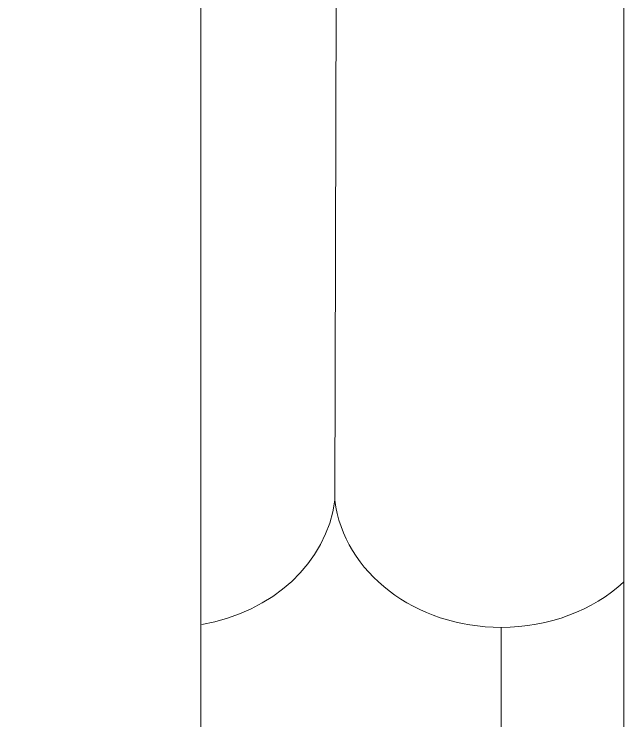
# Model space of a CAD drawing. Header units: millimetres. Extents: x -580 to 580, y -723 to 723.
# Drawn here: x -175.1 to -130.8, y -31.6 to 19.7 of the extents above; entities that cross this region are included whole.
import ezdxf

# ---------------------------------------------------------------- set-up
doc = ezdxf.new("R2010")
doc.units = ezdxf.units.MM
doc.header["$MEASUREMENT"] = 0
doc.layers.add('Camada 1', color=7, linetype='Continuous')

msp = doc.modelspace()

# ---------------------------------------------------------------- linework, layer by layer
at = {"layer": 'Camada 1', "color": 250, "lineweight": 9}
msp.add_open_spline([(-391.7318, 108.5429), (-391.7318, 108.5429), (-130.7705, 108.5429), (-130.7705, 108.5429), (-130.7705, 108.5429), (-130.7705, 108.5429), (-130.7705, -65.8385), (-130.7705, -65.8385), (-130.7705, -65.8385), (-130.7705, -65.8385), (-161.5013, -65.8385), (-161.5013, -65.8385), (-161.5013, -65.8385), (-161.5013, -65.8385), (-161.5013, 75.3731), (-161.5013, 75.3731), (-161.5013, 75.3731), (-161.5013, 75.3731), (-322.468, 75.3731), (-322.468, 75.3731), (-322.468, 75.3731), (-322.468, 75.3731), (-322.468, -64.8635), (-322.468, -64.8635), (-322.468, -64.8635), (-322.468, -64.8635), (-342.2232, -64.8635), (-342.2232, -64.8635), (-342.2232, -64.8635), (-342.2232, -64.8635), (-342.2232, -82.9101), (-342.2232, -82.9101), (-342.2232, -82.9101), (-342.2232, -82.9101), (-391.7318, -82.9101), (-391.7318, -82.9101), (-391.7318, -82.9101), (-391.7318, -82.9101), (-391.7318, 108.5429), (-391.7318, 108.5429), (-391.7318, 108.5429), (-391.7318, 108.5429), (-391.7318, 108.5429), (-391.7318, 108.5429)], degree=3, knots=[0, 0, 0, 0, 0.0833333, 0.0833333, 0.0833333, 0.0833333, 0.1666667, 0.1666667, 0.1666667, 0.1666667, 0.25, 0.25, 0.25, 0.25, 0.3333333, 0.3333333, 0.3333333, 0.3333333, 0.4166667, 0.4166667, 0.4166667, 0.4166667, 0.5, 0.5, 0.5, 0.5, 0.5833333, 0.5833333, 0.5833333, 0.5833333, 0.6666667, 0.6666667, 0.6666667, 0.6666667, 0.75, 0.75, 0.75, 0.75, 0.8333333, 0.8333333, 0.8333333, 0.8333333, 1, 1, 1, 1], dxfattribs=at)
at = {"layer": 'Camada 1', "color": 2, "lineweight": 9}
for points, knots in [([(-161.4305, -24.6033), (-161.4305, -24.6033), (-160.487, -24.4073), (-160.487, -24.4073), (-160.487, -24.4073), (-160.487, -24.4073), (-159.573, -24.1503), (-159.573, -24.1503), (-159.573, -24.1503), (-159.573, -24.1503), (-158.6917, -23.8345), (-158.6917, -23.8345), (-158.6917, -23.8345), (-158.6917, -23.8345), (-157.8467, -23.4629), (-157.8467, -23.4629), (-157.8467, -23.4629), (-157.8467, -23.4629), (-157.0411, -23.0378), (-157.0411, -23.0378), (-157.0411, -23.0378), (-157.0411, -23.0378), (-156.2787, -22.562), (-156.2787, -22.562), (-156.2787, -22.562), (-156.2787, -22.562), (-155.5627, -22.0379), (-155.5627, -22.0379), (-155.5627, -22.0379), (-155.5627, -22.0379), (-154.8964, -21.4683), (-154.8964, -21.4683), (-154.8964, -21.4683), (-154.8964, -21.4683), (-154.2834, -20.8556), (-154.2834, -20.8556), (-154.2834, -20.8556), (-154.2834, -20.8556), (-153.727, -20.2027), (-153.727, -20.2027), (-153.727, -20.2027), (-153.727, -20.2027), (-153.2305, -19.5118), (-153.2305, -19.5118), (-153.2305, -19.5118), (-153.2305, -19.5118), (-152.7976, -18.7858), (-152.7976, -18.7858), (-152.7976, -18.7858), (-152.7976, -18.7858), (-152.4314, -18.0271), (-152.4314, -18.0271), (-152.4314, -18.0271), (-152.4314, -18.0271), (-152.1355, -17.2385), (-152.1355, -17.2385), (-152.1355, -17.2385), (-152.1355, -17.2385), (-151.9131, -16.4225), (-151.9131, -16.4225), (-151.9131, -16.4225), (-151.9131, -16.4225), (-151.7679, -15.5816), (-151.7679, -15.5816), (-151.7679, -15.5816), (-151.7679, -15.5816), (-151.6654, 20.8813), (-151.6654, 20.8813)], [0, 0, 0, 0, 0.0555556, 0.0555556, 0.0555556, 0.0555556, 0.1111111, 0.1111111, 0.1111111, 0.1111111, 0.1666667, 0.1666667, 0.1666667, 0.1666667, 0.2222222, 0.2222222, 0.2222222, 0.2222222, 0.2777778, 0.2777778, 0.2777778, 0.2777778, 0.3333333, 0.3333333, 0.3333333, 0.3333333, 0.3888889, 0.3888889, 0.3888889, 0.3888889, 0.4444444, 0.4444444, 0.4444444, 0.4444444, 0.5, 0.5, 0.5, 0.5, 0.5555556, 0.5555556, 0.5555556, 0.5555556, 0.6111111, 0.6111111, 0.6111111, 0.6111111, 0.6666667, 0.6666667, 0.6666667, 0.6666667, 0.7222222, 0.7222222, 0.7222222, 0.7222222, 0.7777778, 0.7777778, 0.7777778, 0.7777778, 0.8333333, 0.8333333, 0.8333333, 0.8333333, 0.8888889, 0.8888889, 0.8888889, 0.8888889, 1, 1, 1, 1]), ([(-130.7921, -21.5294), (-130.7921, -21.5294), (-131.2208, -21.8999), (-131.2208, -21.8999), (-131.2208, -21.8999), (-131.2208, -21.8999), (-131.6708, -22.2519), (-131.6708, -22.2519), (-131.6708, -22.2519), (-131.6708, -22.2519), (-132.141, -22.5843), (-132.141, -22.5843), (-132.141, -22.5843), (-132.141, -22.5843), (-132.6306, -22.8964), (-132.6306, -22.8964), (-132.6306, -22.8964), (-132.6306, -22.8964), (-133.1387, -23.1877), (-133.1387, -23.1877), (-133.1387, -23.1877), (-133.1387, -23.1877), (-133.6643, -23.4574), (-133.6643, -23.4574), (-133.6643, -23.4574), (-133.6643, -23.4574), (-134.2066, -23.7046), (-134.2066, -23.7046), (-134.2066, -23.7046), (-134.2066, -23.7046), (-134.7645, -23.9289), (-134.7645, -23.9289), (-134.7645, -23.9289), (-134.7645, -23.9289), (-135.3372, -24.1294), (-135.3372, -24.1294), (-135.3372, -24.1294), (-135.3372, -24.1294), (-135.9238, -24.3054), (-135.9238, -24.3054), (-135.9238, -24.3054), (-135.9238, -24.3054), (-136.5233, -24.4563), (-136.5233, -24.4563), (-136.5233, -24.4563), (-136.5233, -24.4563), (-137.1347, -24.5814), (-137.1347, -24.5814), (-137.1347, -24.5814), (-137.1347, -24.5814), (-137.7575, -24.6799), (-137.7575, -24.6799), (-137.7575, -24.6799), (-137.7575, -24.6799), (-138.3903, -24.7511), (-138.3903, -24.7511), (-138.3903, -24.7511), (-138.3903, -24.7511), (-139.0323, -24.7944), (-139.0323, -24.7944), (-139.0323, -24.7944), (-139.0323, -24.7944), (-139.6827, -24.809), (-139.6827, -24.809), (-139.6827, -24.809), (-139.6827, -24.809), (-140.2627, -24.7975), (-140.2627, -24.7975), (-140.2627, -24.7975), (-140.2627, -24.7975), (-140.8362, -24.763), (-140.8362, -24.763), (-140.8362, -24.763), (-140.8362, -24.763), (-141.4026, -24.7062), (-141.4026, -24.7062), (-141.4026, -24.7062), (-141.4026, -24.7062), (-141.9611, -24.6276), (-141.9611, -24.6276), (-141.9611, -24.6276), (-141.9611, -24.6276), (-142.5111, -24.5277), (-142.5111, -24.5277), (-142.5111, -24.5277), (-142.5111, -24.5277), (-143.0519, -24.4069), (-143.0519, -24.4069), (-143.0519, -24.4069), (-143.0519, -24.4069), (-143.583, -24.2657), (-143.583, -24.2657), (-143.583, -24.2657), (-143.583, -24.2657), (-144.1036, -24.1047), (-144.1036, -24.1047), (-144.1036, -24.1047), (-144.1036, -24.1047), (-144.6131, -23.9244), (-144.6131, -23.9244), (-144.6131, -23.9244), (-144.6131, -23.9244), (-145.1108, -23.7252), (-145.1108, -23.7252), (-145.1108, -23.7252), (-145.1108, -23.7252), (-145.5962, -23.5076), (-145.5962, -23.5076), (-145.5962, -23.5076), (-145.5962, -23.5076), (-146.0685, -23.2723), (-146.0685, -23.2723), (-146.0685, -23.2723), (-146.0685, -23.2723), (-146.5271, -23.0195), (-146.5271, -23.0195), (-146.5271, -23.0195), (-146.5271, -23.0195), (-146.9713, -22.7499), (-146.9713, -22.7499), (-146.9713, -22.7499), (-146.9713, -22.7499), (-147.4004, -22.4639), (-147.4004, -22.4639), (-147.4004, -22.4639), (-147.4004, -22.4639), (-147.814, -22.1621), (-147.814, -22.1621), (-147.814, -22.1621), (-147.814, -22.1621), (-148.2112, -21.8448), (-148.2112, -21.8448), (-148.2112, -21.8448), (-148.2112, -21.8448), (-148.5915, -21.5128), (-148.5915, -21.5128), (-148.5915, -21.5128), (-148.5915, -21.5128), (-148.9541, -21.1664), (-148.9541, -21.1664), (-148.9541, -21.1664), (-148.9541, -21.1664), (-149.2984, -20.806), (-149.2984, -20.806), (-149.2984, -20.806), (-149.2984, -20.806), (-149.6238, -20.4323), (-149.6238, -20.4323), (-149.6238, -20.4323), (-149.6238, -20.4323), (-149.9297, -20.0458), (-149.9297, -20.0458), (-149.9297, -20.0458), (-149.9297, -20.0458), (-150.2153, -19.6468), (-150.2153, -19.6468), (-150.2153, -19.6468), (-150.2153, -19.6468), (-150.48, -19.236), (-150.48, -19.236), (-150.48, -19.236), (-150.48, -19.236), (-150.7232, -18.8138), (-150.7232, -18.8138), (-150.7232, -18.8138), (-150.7232, -18.8138), (-150.9442, -18.3807), (-150.9442, -18.3807), (-150.9442, -18.3807), (-150.9442, -18.3807), (-151.1424, -17.9372), (-151.1424, -17.9372), (-151.1424, -17.9372), (-151.1424, -17.9372), (-151.3171, -17.4839), (-151.3171, -17.4839), (-151.3171, -17.4839), (-151.3171, -17.4839), (-151.4676, -17.0211), (-151.4676, -17.0211), (-151.4676, -17.0211), (-151.4676, -17.0211), (-151.5934, -16.5495), (-151.5934, -16.5495), (-151.5934, -16.5495), (-151.5934, -16.5495), (-151.6937, -16.0695), (-151.6937, -16.0695), (-151.6937, -16.0695), (-151.6937, -16.0695), (-151.7679, -15.5816), (-151.7679, -15.5816)], [0, 0, 0, 0, 0.0204082, 0.0204082, 0.0204082, 0.0204082, 0.0408163, 0.0408163, 0.0408163, 0.0408163, 0.0612245, 0.0612245, 0.0612245, 0.0612245, 0.0816327, 0.0816327, 0.0816327, 0.0816327, 0.1020408, 0.1020408, 0.1020408, 0.1020408, 0.122449, 0.122449, 0.122449, 0.122449, 0.1428571, 0.1428571, 0.1428571, 0.1428571, 0.1632653, 0.1632653, 0.1632653, 0.1632653, 0.1836735, 0.1836735, 0.1836735, 0.1836735, 0.2040816, 0.2040816, 0.2040816, 0.2040816, 0.2244898, 0.2244898, 0.2244898, 0.2244898, 0.244898, 0.244898, 0.244898, 0.244898, 0.2653061, 0.2653061, 0.2653061, 0.2653061, 0.2857143, 0.2857143, 0.2857143, 0.2857143, 0.3061224, 0.3061224, 0.3061224, 0.3061224, 0.3265306, 0.3265306, 0.3265306, 0.3265306, 0.3469388, 0.3469388, 0.3469388, 0.3469388, 0.3673469, 0.3673469, 0.3673469, 0.3673469, 0.3877551, 0.3877551, 0.3877551, 0.3877551, 0.4081633, 0.4081633, 0.4081633, 0.4081633, 0.4285714, 0.4285714, 0.4285714, 0.4285714, 0.4489796, 0.4489796, 0.4489796, 0.4489796, 0.4693878, 0.4693878, 0.4693878, 0.4693878, 0.4897959, 0.4897959, 0.4897959, 0.4897959, 0.5102041, 0.5102041, 0.5102041, 0.5102041, 0.5306122, 0.5306122, 0.5306122, 0.5306122, 0.5510204, 0.5510204, 0.5510204, 0.5510204, 0.5714286, 0.5714286, 0.5714286, 0.5714286, 0.5918367, 0.5918367, 0.5918367, 0.5918367, 0.6122449, 0.6122449, 0.6122449, 0.6122449, 0.6326531, 0.6326531, 0.6326531, 0.6326531, 0.6530612, 0.6530612, 0.6530612, 0.6530612, 0.6734694, 0.6734694, 0.6734694, 0.6734694, 0.6938776, 0.6938776, 0.6938776, 0.6938776, 0.7142857, 0.7142857, 0.7142857, 0.7142857, 0.7346939, 0.7346939, 0.7346939, 0.7346939, 0.755102, 0.755102, 0.755102, 0.755102, 0.7755102, 0.7755102, 0.7755102, 0.7755102, 0.7959184, 0.7959184, 0.7959184, 0.7959184, 0.8163265, 0.8163265, 0.8163265, 0.8163265, 0.8367347, 0.8367347, 0.8367347, 0.8367347, 0.8571429, 0.8571429, 0.8571429, 0.8571429, 0.877551, 0.877551, 0.877551, 0.877551, 0.8979592, 0.8979592, 0.8979592, 0.8979592, 0.9183673, 0.9183673, 0.9183673, 0.9183673, 0.9387755, 0.9387755, 0.9387755, 0.9387755, 0.9591837, 0.9591837, 0.9591837, 0.9591837, 1, 1, 1, 1])]:
    msp.add_open_spline(points, degree=3, knots=knots, dxfattribs=at)
msp.add_open_spline([(-139.6827, -24.809), (-139.6827, -24.809), (-139.6827, -65.8385), (-139.6827, -65.8385)], degree=3, dxfattribs=at)

doc.saveas('drawing.dxf')
